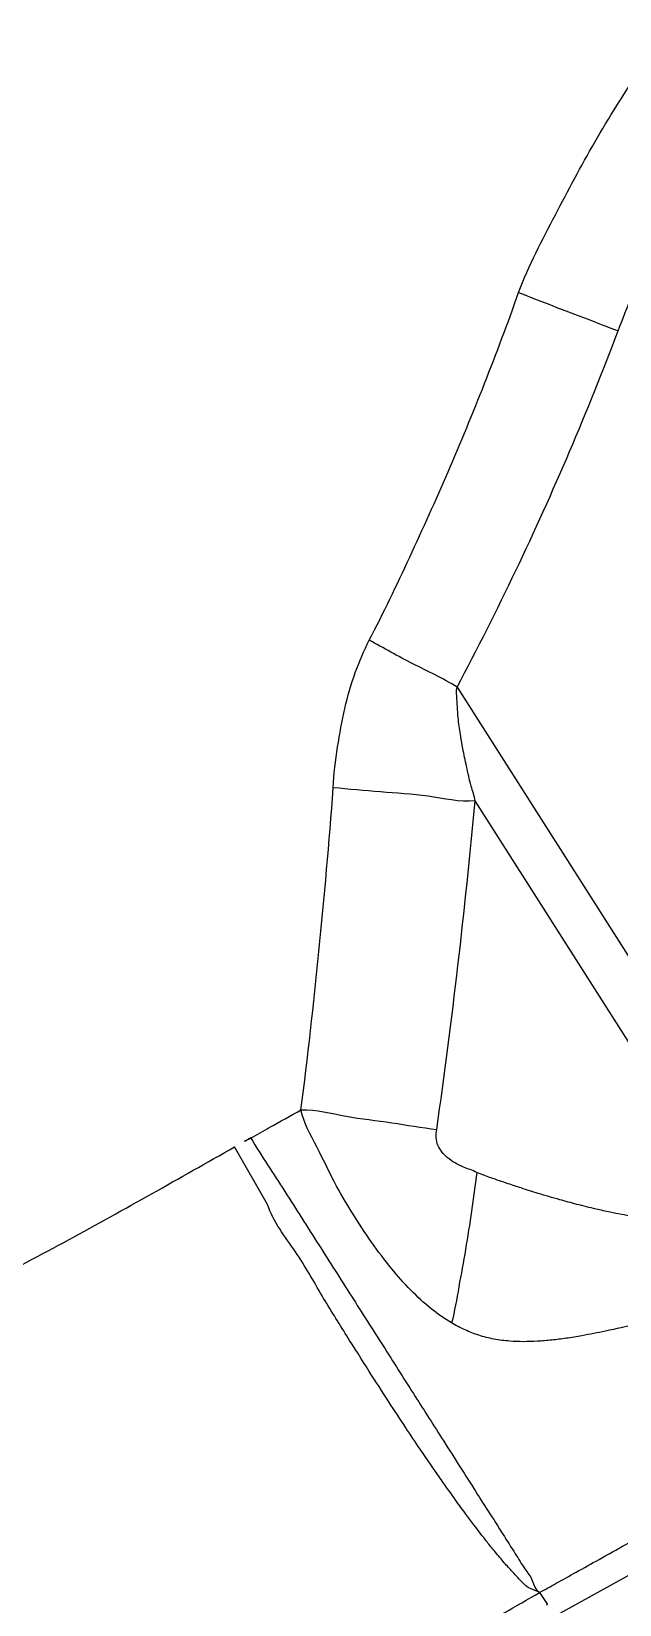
# Model space of a CAD drawing. Header units: millimetres. Extents: x 1145859089 to 1147511753, y -1047484727 to -1047247487.
# Drawn here: x 1146989655.5 to 1146989677.8, y -1047439528.4 to -1047439468.7 of the extents above; entities that cross this region are included whole.
import ezdxf
from ezdxf.xclip import XClip

# ---------------------------------------------------------------- set-up
doc = ezdxf.new("R2010")
doc.units = ezdxf.units.MM
doc.header["$LTSCALE"] = 100
doc.header["$MEASUREMENT"] = 0
doc.header["$XCLIPFRAME"] = 2
doc.layers.get('0').update_dxf_attribs({"linetype": 'CONTINUOUS'})
doc.layers.add('XREF', color=135, linetype='CONTINUOUS')
doc.layers.add('단지배치도$0$W240910', color=135, linetype='CONTINUOUS')

# ---------------------------------------------------------------- blocks, each defined once
blk = doc.blocks.new('단지배치도$0$zw$9902')
at = {"layer": '단지배치도$0$W240910', "linetype": 'ByBlock', "ltscale": 20}
for p, q in [((59932.41788461752, -68124.24904222014), (59945.0346757512, -68144.08108602084)), ((59943.17559654234, -68144.3939229411), (59933.10409990078, -68128.56282794512)), ((59925.22825405031, -68143.887136469), (59923.97301885541, -68141.7032619841)), ((59932.37604220185, -68155.12570023288), (59932.36758580239, -68155.11394663765)), ((59940.485658964, -68157.10289757105), (59936.06683065437, -68159.55440411642)), ((59935.53621668901, -68158.62609157895), (59935.53565702829, -68158.62689208354)), ((59935.53565702829, -68158.62689208354), (59935.53661758057, -68158.62655064584)), ((59935.53866183787, -68158.6238322316), (59935.53621668901, -68158.62609157895)), ((59935.53661758057, -68158.62655064584), (59935.53797603652, -68158.6259765195)), ((59935.53797603652, -68158.6259765195), (59935.53934765255, -68158.62545841691)), ((59935.54260445994, -68158.62039551094), (59935.53866183787, -68158.6238322316)), ((59935.53934765255, -68158.62545841691), (59935.54111688468, -68158.62470709761)), ((59935.54111688468, -68158.62470709761), (59935.54593905385, -68158.62262296533)), ((59935.54802677353, -68158.61575385986), (59935.54260445994, -68158.62039551094)), ((59935.54343490789, -68158.60448798604), (59935.54802677353, -68158.61575385986)), ((59935.54593905385, -68158.62262296533), (59935.55246511512, -68158.6197513029)), ((59935.55246995387, -68158.619760111), (59935.85715301303, -68159.07743177848)), ((59935.85715266707, -68159.07743196911), (59935.81174087222, -68159.10243876657))]:
    blk.add_line(p, q, dxfattribs=at)
at = {"layer": '단지배치도$0$W240910'}
for radius in [11431.37719159714, 11931.37719159714]:
    blk.add_arc((57394.29085153597, -57699.39990468477), radius, 251.6277495790416, 321.4181310927191, dxfattribs=at)
at = {"layer": '단지배치도$0$W240910', "linetype": 'ByBlock', "ltscale": 20}
for centre, radius, start, end in [((60039.34573304496, -67842.12070180864), 286.8866815096, 248.6191419882721, 249.4275241113484), ((59683.1216856002, -68105.70825137457), 251.0249771034, 351.9094959401243, 354.7762702596526)]:
    blk.add_arc(centre, radius, start, end, dxfattribs=at)
for points, start_tangent, end_tangent in [([(59934.75668818946, -68109.26317237693), (59936.15256782909, -68106.30759999389), (59937.64410509335, -68103.55695351277), (59939.37951875344, -68100.78611262096), (59941.25121658755, -68098.21046080352), (59943.37207418508, -68095.70854209538), (59945.63065076692, -68093.4452515161), (59948.13337883799, -68091.33575438283), (59950.79288944005, -68089.4738300358), (59953.53480847797, -68087.89896414778), (59956.43028343987, -68086.55829431274), (59959.47935125348, -68085.45184607779), (59962.68206757511, -68084.5796442021), (59965.17153887148, -68084.08109462721), (59967.7375477929, -68083.71412585271), (59970.28200701319, -68083.48499840446), (59972.81480233421, -68083.37826729554), (59975.43749313185, -68083.38253853984)], (0.3527285431282018, 0.9357256942409224), (0.997102385951516, -0.07607122931696442)), ([(59938.53606600637, -68110.7121740556), (59939.6642034215, -68107.96227959167), (59940.95046779598, -68105.28684957682), (59942.40689770161, -68102.7089986161), (59944.02368267855, -68100.28136858174), (59944.48099896646, -68099.66337453369), (59944.96230419507, -68099.04194980513), (59945.63167457088, -68098.22394075047), (59946.25474406671, -68097.50759911154), (59946.75681157253, -68096.95983979604), (59947.12786983274, -68096.57102277628), (59947.48332969117, -68096.21090703098), (59948.0165368334, -68095.69227330587), (59948.62747122889, -68095.12803159027), (59949.32053884171, -68094.52431666065), (59950.28498170889, -68093.74392454133), (59951.12791125072, -68093.11457611065), (59951.79396417641, -68092.64975092356), (59952.22975541535, -68092.36038845089), (59952.60986844488, -68092.11733501856), (59953.11619207604, -68091.80647987247), (59953.73549077462, -68091.44526487056), (59955.0118836739, -68090.76308528682), (59957.71069027946, -68089.57002451154), (59958.9887020071, -68089.11060888713), (59960.19588524167, -68088.73259415229), (59961.32628943661, -68088.42453345687), (59962.37508898854, -68088.17591804109), (59963.33843956544, -68087.9772569297), (59964.09813307316, -68087.8396438655), (59964.9396720808, -68087.70605535367), (59965.86364992397, -68087.5813157145), (59966.94618547786, -68087.46314717921), (59967.93742894247, -68087.38037705258), (59968.72437257282, -68087.3312480527), (59970.05160292759, -68087.28030727957), (59971.61981835013, -68087.26905663684), (59973.31942404082, -68087.31265346096), (59975.14860614293, -68087.41982116392)], (0.3498684906155242, 0.9367988254019189), (0.9975055504829679, -0.07058807799955663)), ([(59929.07767324487, -68122.46104131294), (59930.62105869301, -68119.31333497979), (59932.08292842508, -68116.06424072247), (59933.46192995747, -68112.71407651882), (59934.75668537812, -68109.26317205538)], (0.4715299434630885, 0.8818500509824199), (0.3329652356508055, 0.9429391029371958)), ([(59932.41788485646, -68124.24904177153), (59934.65067662072, -68119.81953065317), (59936.68944518018, -68115.29912857167), (59938.53606582672, -68110.71217452828)], (0.4683387427695353, 0.8835489924282927), (0.3530044353855731, 0.9356216482094206)), ([(59927.71634630929, -68128.06567487624), (59927.88533596491, -68126.51275644972), (59928.16148904982, -68125.05059664919), (59928.55499096666, -68123.69448614771), (59929.07767324487, -68122.46104131294)], (0.03255241709641898, 0.9994700296362972), (0.4229285578462851, 0.9061630289070847)), ([(59932.4178826194, -68124.24903904175), (59930.73991312023, -68123.35679865867), (59929.07776156231, -68122.46106421837)], (-0.8398109681592402, 0.5428789347169771), (-0.8790242023591828, 0.4767771509487452)), ([(59933.10409235131, -68128.56282876871), (59932.95768601442, -68128.00308327236), (59932.77855826565, -68127.24867566899), (59932.6401597501, -68126.57789107975), (59932.55980192908, -68126.12359502398), (59932.47025810697, -68125.48460669091), (59932.41348931839, -68124.70505040535), (59932.4178826194, -68124.24903904175)], (-0.1632486196734266, 0.9865849624714138), (0.1941920004031192, 0.9809635400867023)), ([(59926.49428919211, -68140.29775675933), (59927.17241239425, -68134.28066948996), (59927.71634630929, -68128.06567487624)], (0.1317715379459298, 0.9912801126762124), (0.06983061238021421, 0.9975588632128956)), ([(59933.10409986199, -68128.56282794931), (59931.31768994467, -68128.38943049038), (59929.50861738902, -68128.22250472703), (59927.71643319901, -68128.0657030047)], (-0.9956259928755702, -0.0934284876819439), (-0.9964012497976933, 0.08476172132274712)), ([(59924.58650667587, -68141.36135237083), (59925.29261544984, -68140.96852273495), (59926.49428919211, -68140.29775675933)], (0.8826327368567101, 0.470063242371528), (0.8792187164452606, 0.4764183546551797)), ([(59926.49432067471, -68140.29777135528), (59928.21071853625, -68140.53394806795), (59929.9403478195, -68140.78196114354), (59931.64820865775, -68141.0367905048)], (0.9994382660152146, 0.03351346631581804), (0.9944156989655333, -0.1055339644422119)), ([(59932.20901183557, -68148.38371824987), (59931.43643298544, -68147.84506320953), (59930.66208173655, -68147.13806221298), (59929.93040252168, -68146.31673611765), (59929.17996139947, -68145.32778171654), (59928.44782200118, -68144.2203553563), (59927.76759362215, -68143.04201754887), (59927.09683447971, -68141.70238951028), (59926.49432472445, -68140.29777323219)], (-0.8612137442750919, 0.50824294060191), (-0.2086745733268153, 0.9779851340623087)), ([(59924.58651779173, -68141.36135792814), (59923.97301708758, -68141.70325900237)], (-0.884194547301012, -0.4671188312658342), (-0.8670697889484608, -0.498186693010634)), ([(59924.58651872596, -68141.36135844838), (59925.88065981225, -68143.39300106333), (59927.16703379742, -68145.41585964643), (59928.40690845146, -68147.36448278345), (59929.61150483656, -68149.2578562178), (59930.76435627171, -68151.07079522022), (59931.83231526203, -68152.74981744635), (59932.46429638413, -68153.74389670229), (59933.04996621006, -68154.66567148584), (59933.59719602318, -68155.5262615319)], (0.5183603859570475, -0.8551622713090545), (0.5533948757381448, -0.8329190305826631)), ([(59933.16383469998, -68142.67226175696), (59932.66606650999, -68142.46724211196), (59932.04629289851, -68142.10195584402), (59931.69527893249, -68141.63865120035), (59931.64820870297, -68141.0367904999)], (-0.8895885112758928, 0.4567628275220532), (0.2292239293180694, 0.9733737156036139)), ([(59904.68263686815, -68151.62978718114), (59911.25279113807, -68148.53089026999), (59917.68924717675, -68145.21787461467), (59923.97301593324, -68141.70325839422)], (0.9060379281505763, 0.4231964942584133), (0.8704035214680669, 0.4923390191890019)), ([(59933.16383767017, -68142.67226146231), (59932.96689859594, -68144.13624966082), (59932.73961882756, -68145.59449253317), (59932.48582853947, -68147.02036179286), (59932.2104772178, -68148.38859661866)], (-0.1230385233891477, -0.9924018952834675), (-0.2499454232192261, -0.9682599265753808)), ([(59943.17559654219, -68144.39392294092), (59942.67091677536, -68144.47392226485), (59941.95993043523, -68144.53716118533), (59941.50991552172, -68144.55032981288), (59940.89443824536, -68144.53845029125), (59940.34153282162, -68144.50146481361), (59939.85154367713, -68144.45031338865), (59939.0815331593, -68144.34014770176), (59938.23306442666, -68144.18127133606), (59937.69583786817, -68144.06315378491), (59936.96446567163, -68143.88303890554), (59936.31556247323, -68143.70665004126), (59935.50051209627, -68143.46608328394), (59934.85060912691, -68143.26104103192), (59934.3619315883, -68143.10035912783), (59933.69692125605, -68142.8709363172), (59933.16383467286, -68142.67226178586)], (-0.9795068318674879, -0.2014109389405573), (-0.9423707683858986, 0.3345703736013861)), ([(59932.37604220185, -68155.12570023288), (59931.81425248965, -68154.333549537), (59931.46145861043, -68153.82509216273), (59931.01702729787, -68153.1737703193), (59930.47503704779, -68152.36472032161), (59929.83107211033, -68151.38442087073), (59929.08369661417, -68150.22322629573), (59928.23615078215, -68148.87844411525), (59927.29807964907, -68147.35769475836), (59926.28691582827, -68145.68195217587), (59925.22825405031, -68143.887136469)], (-0.5841114976563105, 0.8116734308240613), (-0.2976439969219371, 0.9546769354584481)), ([(59935.55246511512, -68158.6197513029), (59936.18490897748, -68158.26850592703), (59936.93659688943, -68157.84993240728), (59937.80728134923, -68157.36361737044), (59938.82183625331, -68156.79495829124), (59939.74580743161, -68156.27524109418), (59940.47632055866, -68155.86311340507), (59941.01378504248, -68155.55921512985), (59941.33521718538, -68155.37721049109), (59941.7980212899, -68155.11478592809), (59942.46133715459, -68154.73789387882), (59943.51174784551, -68154.13919351196), (59944.84441790066, -68153.37631708256), (59946.45759765294, -68152.44791234938), (59946.98095788341, -68152.1455425732), (59947.5038768604, -68151.84285369751), (59948.02634153143, -68151.5398537476), (59948.54833918801, -68151.23655057415), (59951.19811278777, -68149.68802824306), (59957.16826330475, -68146.14399168902)], (0.8745818899090212, 0.4848778380614701), (0.8575632094910121, 0.5143785976568959)), ([(59943.54143095462, -68147.71800378629), (59942.41700256607, -68147.83444902122), (59941.31909356391, -68148.0071830252), (59940.18719810431, -68148.2301733097), (59939.2485254237, -68148.4350274081), (59938.05265213342, -68148.69626703009), (59937.1599119514, -68148.87165433679), (59936.56110963391, -68148.96893117607), (59936.01226125107, -68149.03815644255), (59935.47009051853, -68149.08230642186), (59934.92778487169, -68149.09679776678), (59934.42636273633, -68149.07738532855), (59933.81535539031, -68148.99712848915), (59933.24153697939, -68148.85106175177), (59932.7230341562, -68148.65037438634), (59932.20901183557, -68148.38371824987)], (-0.9983783834711829, 0.05692629811842638), (-0.8627355122840072, 0.5056554517100077)), ([(59935.53251090395, -68158.60961514927), (59935.16648888416, -68158.45850772328), (59934.81665050515, -68158.15222656376), (59934.44590607801, -68157.75274435362), (59934.13374551691, -68157.39846065617), (59933.77753869048, -68156.97381195733), (59933.48320633423, -68156.60625427331), (59933.06036056633, -68156.05614135886), (59932.75640494499, -68155.6482825633), (59932.38182749873, -68155.13373813969), (59932.36758580239, -68155.11394663765)], (-0.8655067057637831, 0.5008973370641178), (-0.5839349449396457, 0.8118004558254036)), ([(59933.59719602318, -68155.5262615319), (59934.15607702083, -68156.40399873401), (59934.63026147979, -68157.14858834294), (59934.99773598782, -68157.72594955876), (59935.27383956878, -68158.1603289802), (59935.54343490789, -68158.60448798604)], (0.5533948757397372, -0.8329190305816051), (0.9192065218431695, -0.3937757867124169)), ([(59924.62361778348, -68164.6201480145), (59928.7426851874, -68162.44227392534), (59929.77409516074, -68161.8813647707), (59930.10346731188, -68161.70090980412), (59930.58968965505, -68161.43329470785), (59931.19783942346, -68161.09654880737), (59932.85273798075, -68160.16881786613), (59935.55234565059, -68158.61953977447)], (0.8882022118229668, 0.4594527515564468), (0.864163338569204, 0.5032114111115997))]:
    blk.add_spline(points, degree=3, dxfattribs=dict(at, start_tangent=start_tangent, end_tangent=end_tangent))
blk = doc.blocks.new('단지배치도')
blk.add_blockref('단지배치도$0$zw$9902', (141034.1930865424, 142437.1574829906))

msp = doc.modelspace()

# ---------------------------------------------------------------- block references
at = {"layer": 'XREF'}
ref = msp.add_blockref('단지배치도', (1146788705.034274, -1047513806.462535), dxfattribs=at)
XClip(ref).set_block_clipping_path([(72982.4064819524, 34919.75939653022), (360382.4067475507, 255319.75934367022)])

doc.saveas('drawing.dxf')
